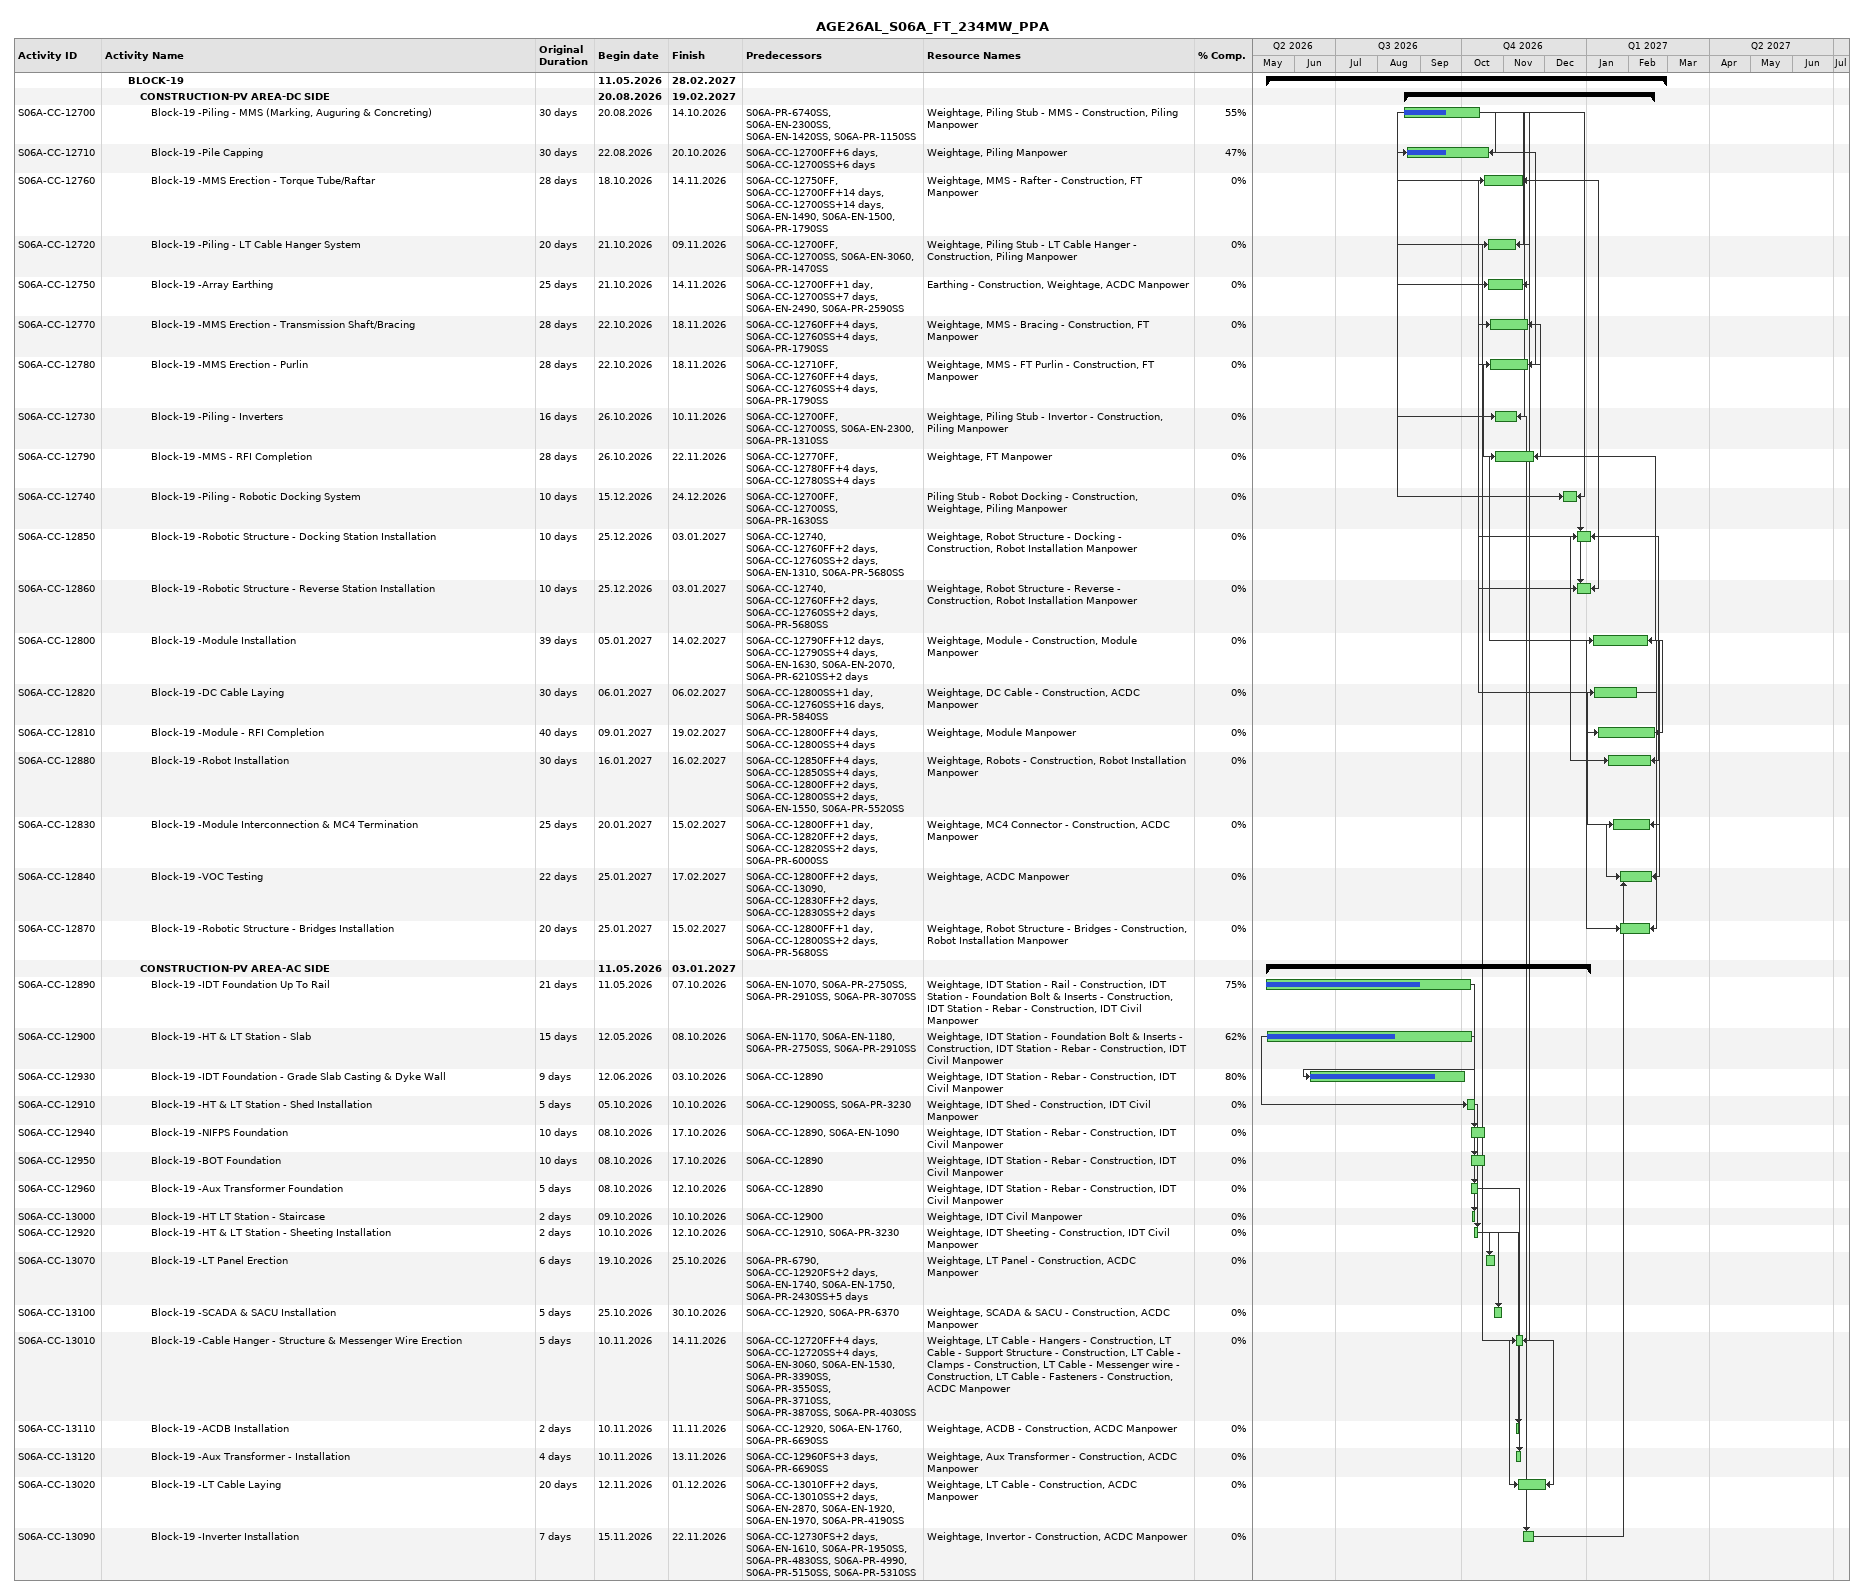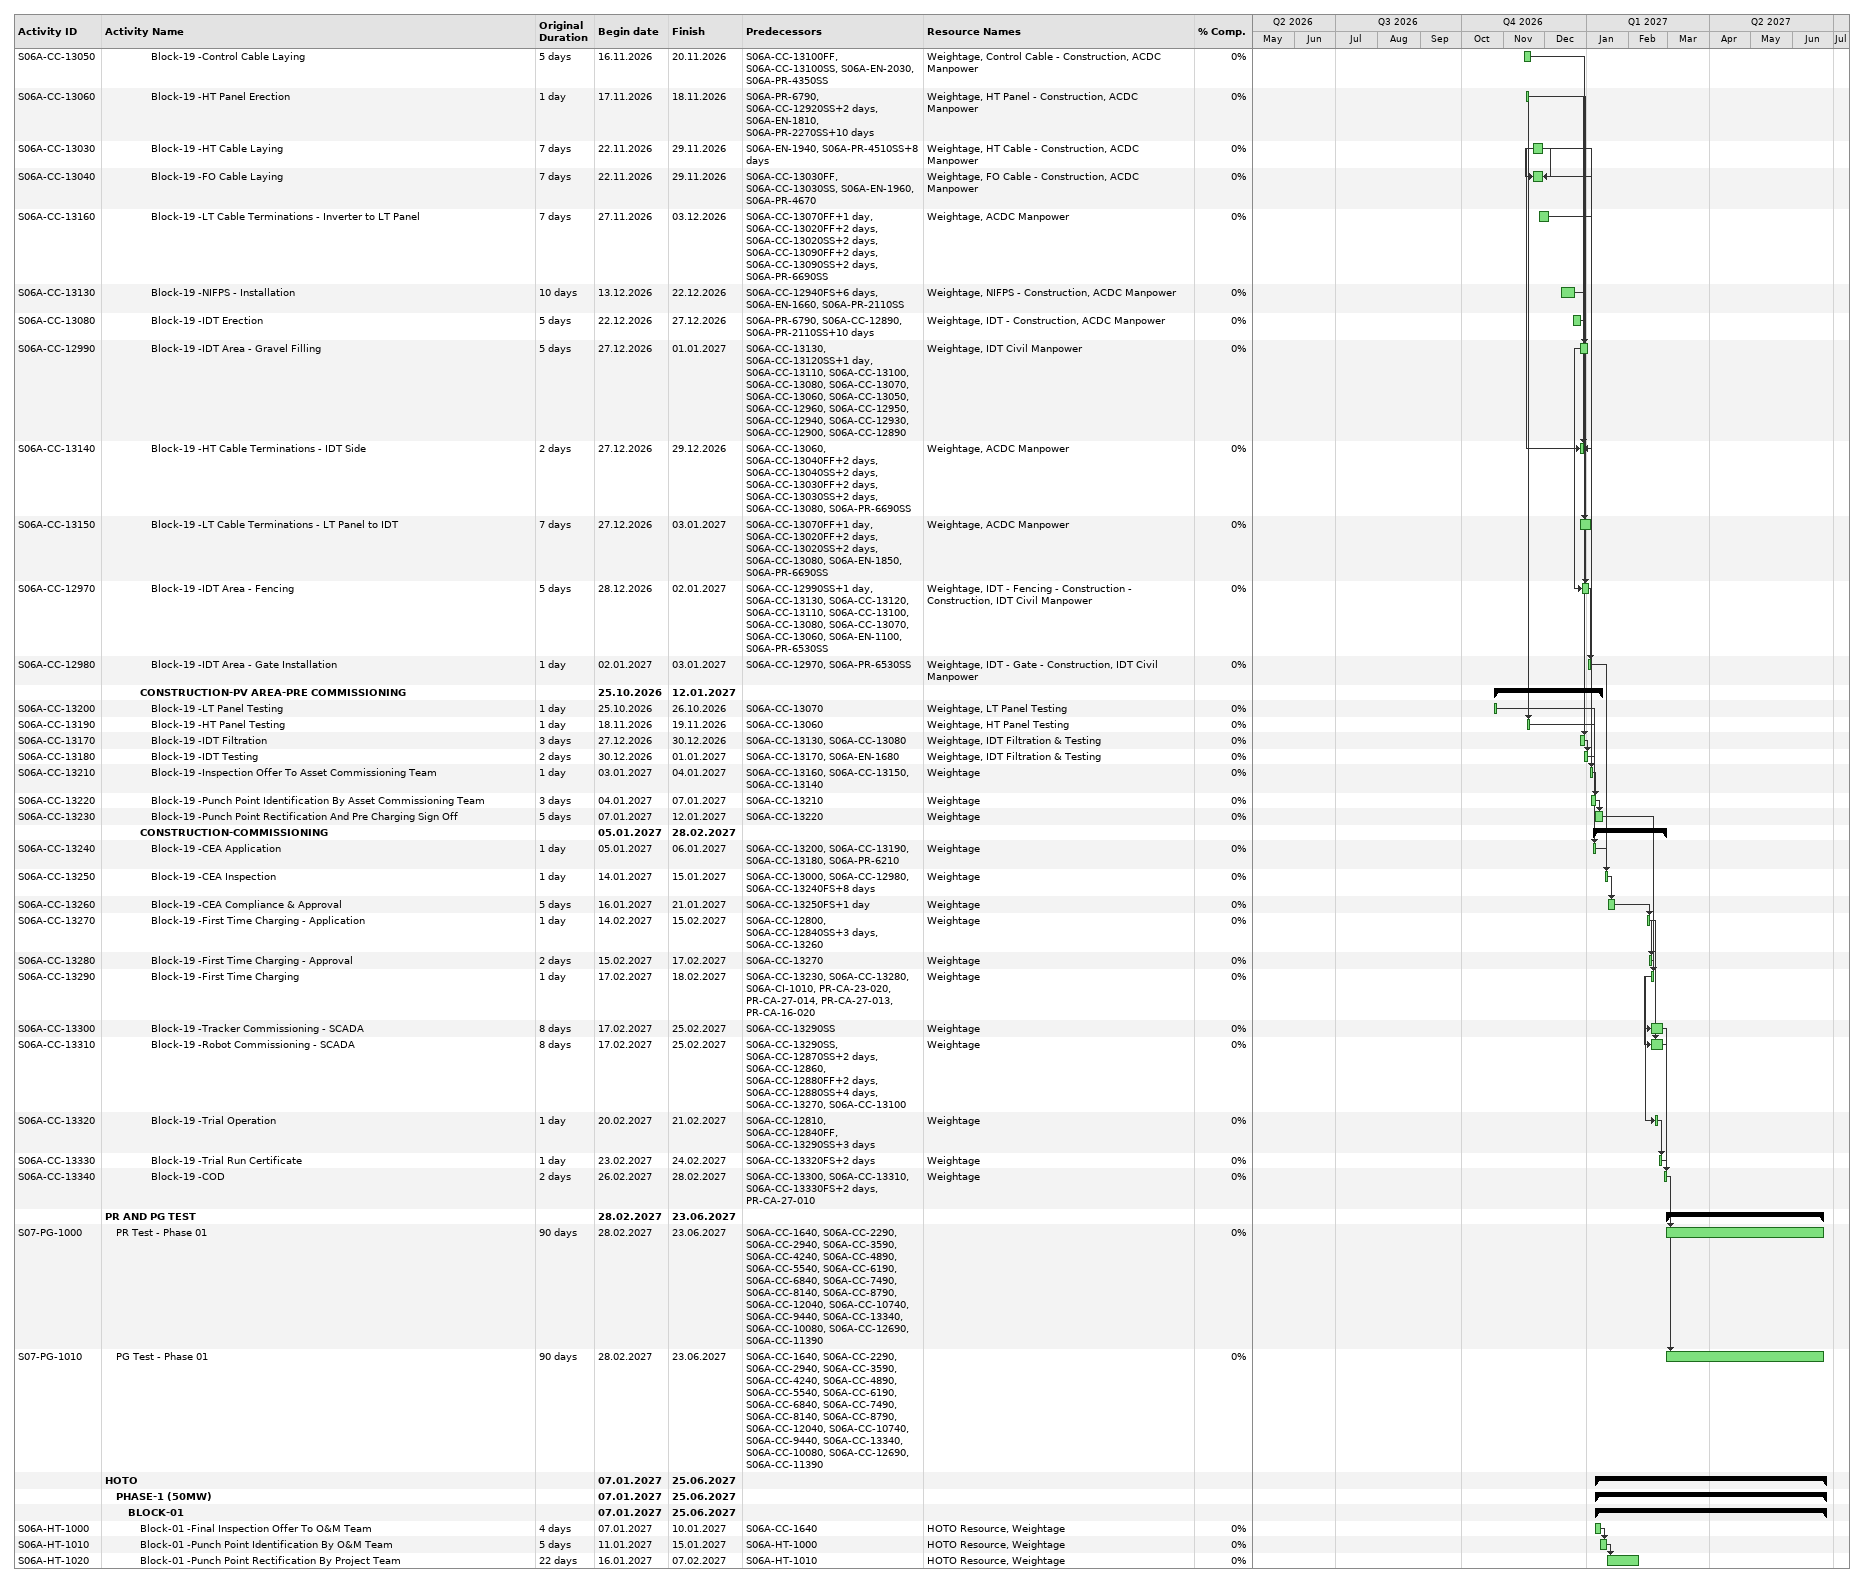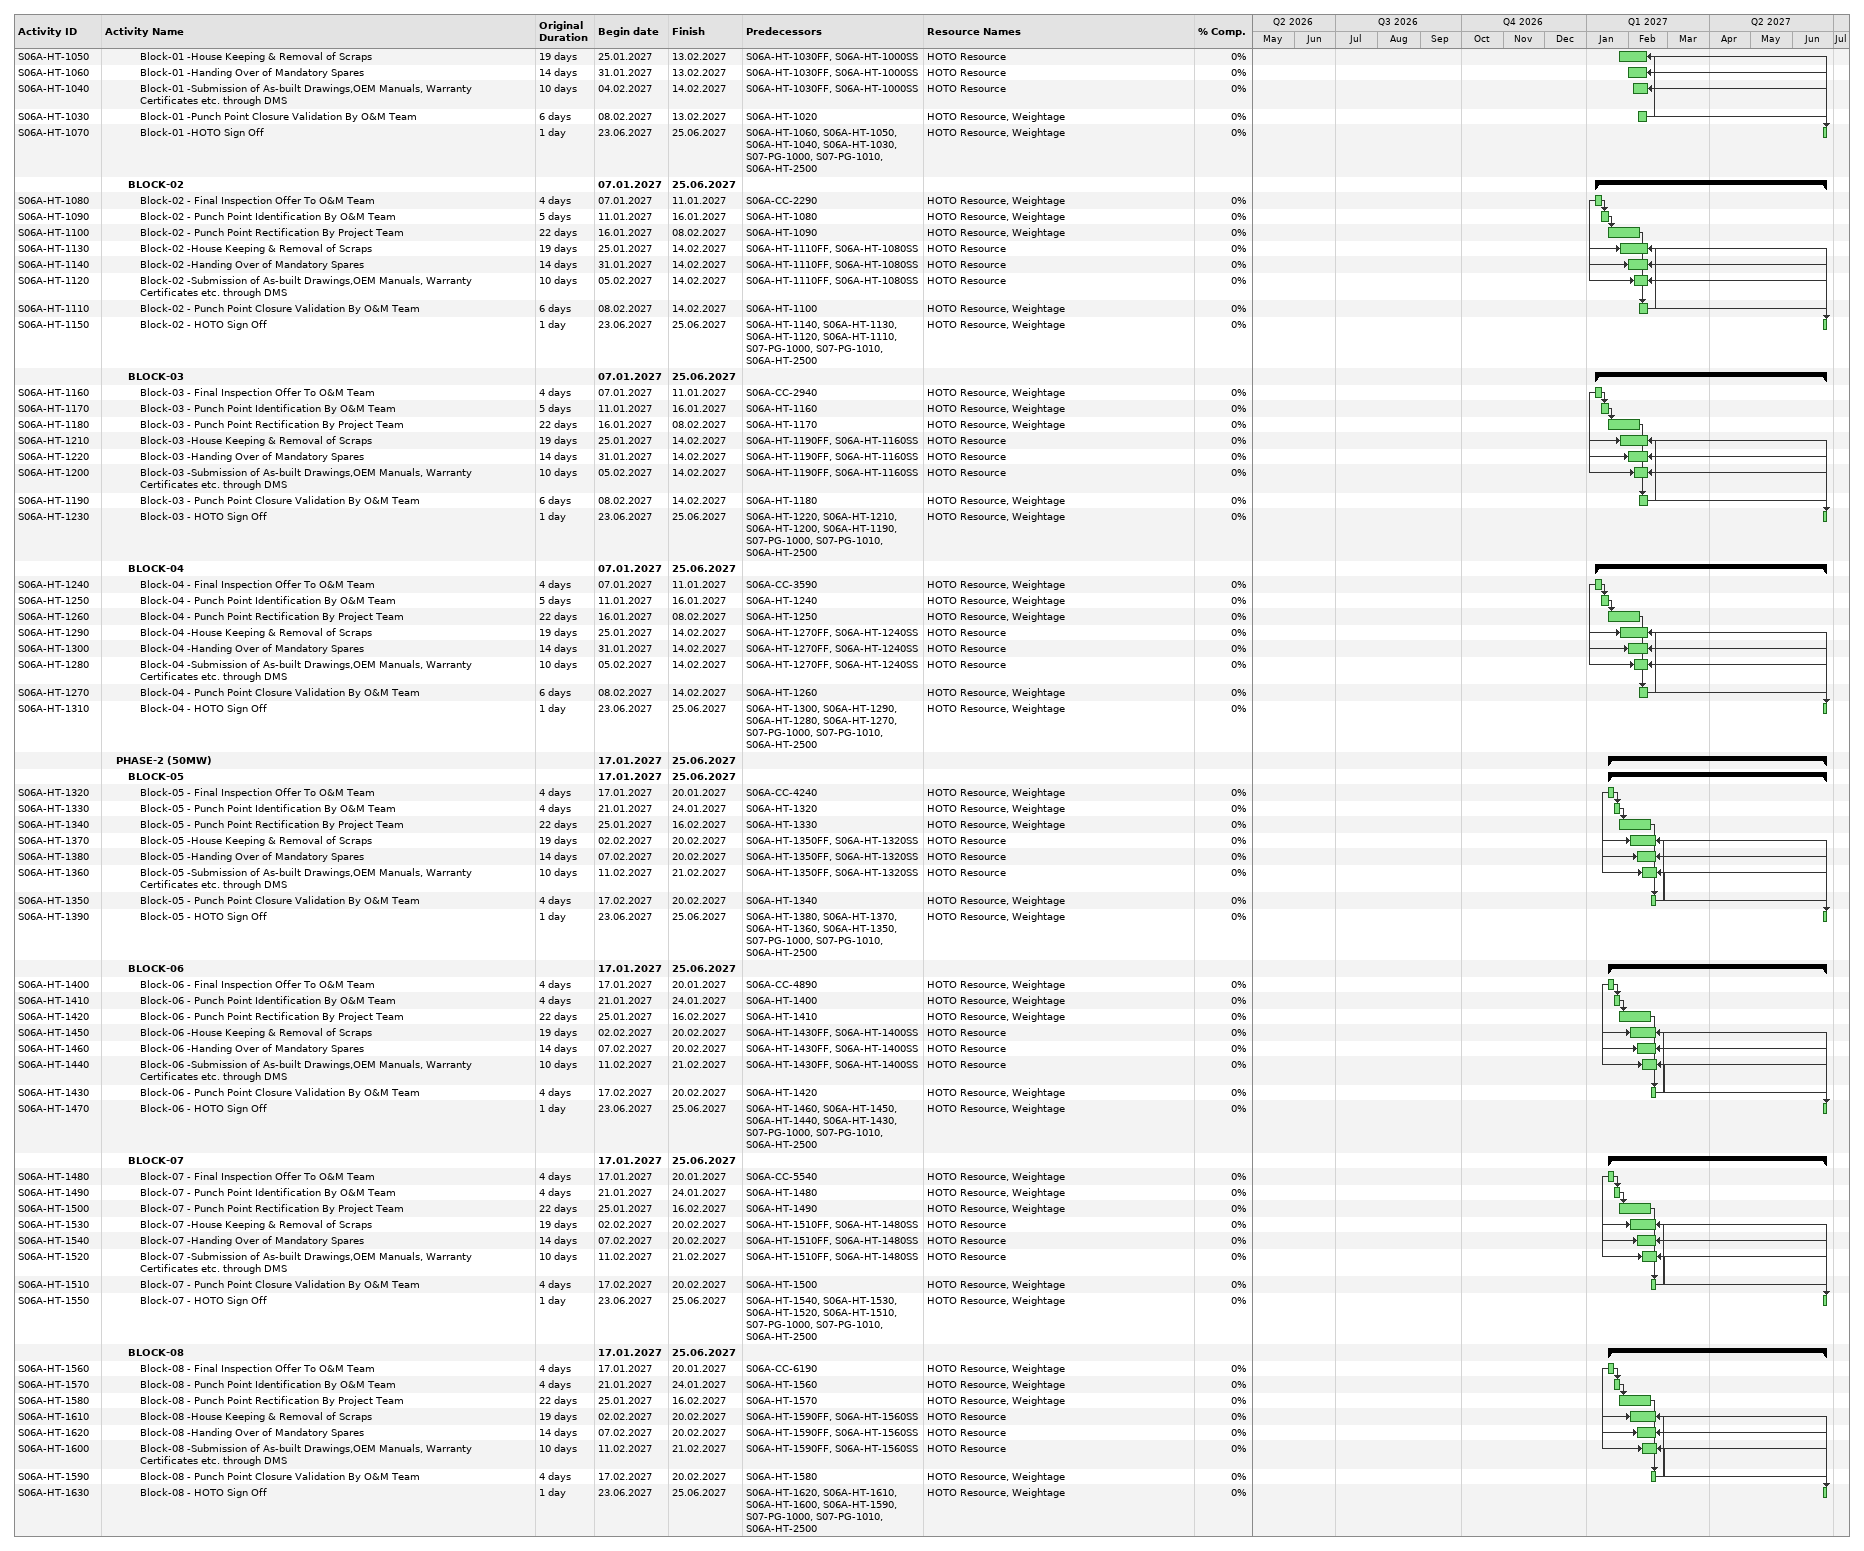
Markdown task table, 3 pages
AGE26AL_S06A_FT_234MW_PPA

| ID | Level | Task | Original duration | Start | Finish | Predecessors | Resources | % complete |
|---|---|---|---|---|---|---|---|---|
|  | 3 | **BLOCK-19** |  | 2026-05-11 | 2027-02-28 |  |  |  |
|  | 4 | **CONSTRUCTION-PV AREA-DC SIDE** |  | 2026-08-20 | 2027-02-19 |  |  |  |
| S06A-CC-12700 | 5 | Block-19 -Piling - MMS (Marking, Auguring & Concreting) | 30d | 2026-08-20 | 2026-10-14 | S06A-PR-6740SS, S06A-EN-2300SS, S06A-EN-1420SS, S06A-PR-1150SS | Weightage, Piling Stub - MMS - Construction, Piling Manpower | 55 |
| S06A-CC-12710 | 5 | Block-19 -Pile Capping | 30d | 2026-08-22 | 2026-10-20 | S06A-CC-12700FF+6d, S06A-CC-12700SS+6d | Weightage, Piling Manpower | 47 |
| S06A-CC-12760 | 5 | Block-19 -MMS Erection - Torque Tube/Raftar | 28d | 2026-10-18 | 2026-11-14 | S06A-CC-12750FF, S06A-CC-12700FF+14d, S06A-CC-12700SS+14d, S06A-EN-1490, S06A-EN-1500, S06A-PR-1790SS | Weightage, MMS - Rafter - Construction, FT Manpower | 0 |
| S06A-CC-12720 | 5 | Block-19 -Piling - LT Cable Hanger System | 20d | 2026-10-21 | 2026-11-09 | S06A-CC-12700FF, S06A-CC-12700SS, S06A-EN-3060, S06A-PR-1470SS | Weightage, Piling Stub - LT Cable Hanger - Construction, Piling Manpower | 0 |
| S06A-CC-12750 | 5 | Block-19 -Array Earthing | 25d | 2026-10-21 | 2026-11-14 | S06A-CC-12700FF+1d, S06A-CC-12700SS+7d, S06A-EN-2490, S06A-PR-2590SS | Earthing - Construction, Weightage, ACDC Manpower | 0 |
| S06A-CC-12770 | 5 | Block-19 -MMS Erection - Transmission Shaft/Bracing | 28d | 2026-10-22 | 2026-11-18 | S06A-CC-12760FF+4d, S06A-CC-12760SS+4d, S06A-PR-1790SS | Weightage, MMS - Bracing - Construction, FT Manpower | 0 |
| S06A-CC-12780 | 5 | Block-19 -MMS Erection - Purlin | 28d | 2026-10-22 | 2026-11-18 | S06A-CC-12710FF, S06A-CC-12760FF+4d, S06A-CC-12760SS+4d, S06A-PR-1790SS | Weightage, MMS - FT Purlin - Construction, FT Manpower | 0 |
| S06A-CC-12730 | 5 | Block-19 -Piling - Inverters | 16d | 2026-10-26 | 2026-11-10 | S06A-CC-12700FF, S06A-CC-12700SS, S06A-EN-2300, S06A-PR-1310SS | Weightage, Piling Stub - Invertor - Construction, Piling Manpower | 0 |
| S06A-CC-12790 | 5 | Block-19 -MMS - RFI Completion | 28d | 2026-10-26 | 2026-11-22 | S06A-CC-12770FF, S06A-CC-12780FF+4d, S06A-CC-12780SS+4d | Weightage, FT Manpower | 0 |
| S06A-CC-12740 | 5 | Block-19 -Piling - Robotic Docking System | 10d | 2026-12-15 | 2026-12-24 | S06A-CC-12700FF, S06A-CC-12700SS, S06A-PR-1630SS | Piling Stub - Robot Docking - Construction, Weightage, Piling Manpower | 0 |
| S06A-CC-12850 | 5 | Block-19 -Robotic Structure - Docking Station Installation | 10d | 2026-12-25 | 2027-01-03 | S06A-CC-12740, S06A-CC-12760FF+2d, S06A-CC-12760SS+2d, S06A-EN-1310, S06A-PR-5680SS | Weightage, Robot Structure - Docking - Construction, Robot Installation Manpower | 0 |
| S06A-CC-12860 | 5 | Block-19 -Robotic Structure - Reverse Station Installation | 10d | 2026-12-25 | 2027-01-03 | S06A-CC-12740, S06A-CC-12760FF+2d, S06A-CC-12760SS+2d, S06A-PR-5680SS | Weightage, Robot Structure - Reverse - Construction, Robot Installation Manpower | 0 |
| S06A-CC-12800 | 5 | Block-19 -Module Installation | 39d | 2027-01-05 | 2027-02-14 | S06A-CC-12790FF+12d, S06A-CC-12790SS+4d, S06A-EN-1630, S06A-EN-2070, S06A-PR-6210SS+2d | Weightage, Module - Construction, Module Manpower | 0 |
| S06A-CC-12820 | 5 | Block-19 -DC Cable Laying | 30d | 2027-01-06 | 2027-02-06 | S06A-CC-12800SS+1d, S06A-CC-12760SS+16d, S06A-PR-5840SS | Weightage, DC Cable - Construction, ACDC Manpower | 0 |
| S06A-CC-12810 | 5 | Block-19 -Module - RFI Completion | 40d | 2027-01-09 | 2027-02-19 | S06A-CC-12800FF+4d, S06A-CC-12800SS+4d | Weightage, Module Manpower | 0 |
| S06A-CC-12880 | 5 | Block-19 -Robot Installation | 30d | 2027-01-16 | 2027-02-16 | S06A-CC-12850FF+4d, S06A-CC-12850SS+4d, S06A-CC-12800FF+2d, S06A-CC-12800SS+2d, S06A-EN-1550, S06A-PR-5520SS | Weightage, Robots - Construction, Robot Installation Manpower | 0 |
| S06A-CC-12830 | 5 | Block-19 -Module Interconnection & MC4 Termination | 25d | 2027-01-20 | 2027-02-15 | S06A-CC-12800FF+1d, S06A-CC-12820FF+2d, S06A-CC-12820SS+2d, S06A-PR-6000SS | Weightage, MC4 Connector - Construction, ACDC Manpower | 0 |
| S06A-CC-12840 | 5 | Block-19 -VOC Testing | 22d | 2027-01-25 | 2027-02-17 | S06A-CC-12800FF+2d, S06A-CC-13090, S06A-CC-12830FF+2d, S06A-CC-12830SS+2d | Weightage, ACDC Manpower | 0 |
| S06A-CC-12870 | 5 | Block-19 -Robotic Structure - Bridges Installation | 20d | 2027-01-25 | 2027-02-15 | S06A-CC-12800FF+1d, S06A-CC-12800SS+2d, S06A-PR-5680SS | Weightage, Robot Structure - Bridges - Construction, Robot Installation Manpower | 0 |
|  | 4 | **CONSTRUCTION-PV AREA-AC SIDE** |  | 2026-05-11 | 2027-01-03 |  |  |  |
| S06A-CC-12890 | 5 | Block-19 -IDT Foundation Up To Rail | 21d | 2026-05-11 | 2026-10-07 | S06A-EN-1070, S06A-PR-2750SS, S06A-PR-2910SS, S06A-PR-3070SS | Weightage, IDT Station - Rail - Construction, IDT Station - Foundation Bolt & Inserts - Construction, IDT Station - Rebar - Construction, IDT Civil Manpower | 75 |
| S06A-CC-12900 | 5 | Block-19 -HT & LT Station - Slab | 15d | 2026-05-12 | 2026-10-08 | S06A-EN-1170, S06A-EN-1180, S06A-PR-2750SS, S06A-PR-2910SS | Weightage, IDT Station - Foundation Bolt & Inserts - Construction, IDT Station - Rebar - Construction, IDT Civil Manpower | 62 |
| S06A-CC-12930 | 5 | Block-19 -IDT Foundation - Grade Slab Casting & Dyke Wall | 9d | 2026-06-12 | 2026-10-03 | S06A-CC-12890 | Weightage, IDT Station - Rebar - Construction, IDT Civil Manpower | 80 |
| S06A-CC-12910 | 5 | Block-19 -HT & LT Station - Shed Installation | 5d | 2026-10-05 | 2026-10-10 | S06A-CC-12900SS, S06A-PR-3230 | Weightage, IDT Shed - Construction, IDT Civil Manpower | 0 |
| S06A-CC-12940 | 5 | Block-19 -NIFPS Foundation | 10d | 2026-10-08 | 2026-10-17 | S06A-CC-12890, S06A-EN-1090 | Weightage, IDT Station - Rebar - Construction, IDT Civil Manpower | 0 |
| S06A-CC-12950 | 5 | Block-19 -BOT Foundation | 10d | 2026-10-08 | 2026-10-17 | S06A-CC-12890 | Weightage, IDT Station - Rebar - Construction, IDT Civil Manpower | 0 |
| S06A-CC-12960 | 5 | Block-19 -Aux Transformer Foundation | 5d | 2026-10-08 | 2026-10-12 | S06A-CC-12890 | Weightage, IDT Station - Rebar - Construction, IDT Civil Manpower | 0 |
| S06A-CC-13000 | 5 | Block-19 -HT LT Station - Staircase | 2d | 2026-10-09 | 2026-10-10 | S06A-CC-12900 | Weightage, IDT Civil Manpower | 0 |
| S06A-CC-12920 | 5 | Block-19 -HT & LT Station - Sheeting Installation | 2d | 2026-10-10 | 2026-10-12 | S06A-CC-12910, S06A-PR-3230 | Weightage, IDT Sheeting - Construction, IDT Civil Manpower | 0 |
| S06A-CC-13070 | 5 | Block-19 -LT Panel Erection | 6d | 2026-10-19 | 2026-10-25 | S06A-PR-6790, S06A-CC-12920FS+2d, S06A-EN-1740, S06A-EN-1750, S06A-PR-2430SS+5d | Weightage, LT Panel - Construction, ACDC Manpower | 0 |
| S06A-CC-13100 | 5 | Block-19 -SCADA & SACU Installation | 5d | 2026-10-25 | 2026-10-30 | S06A-CC-12920, S06A-PR-6370 | Weightage, SCADA & SACU - Construction, ACDC Manpower | 0 |
| S06A-CC-13010 | 5 | Block-19 -Cable Hanger - Structure & Messenger Wire Erection | 5d | 2026-11-10 | 2026-11-14 | S06A-CC-12720FF+4d, S06A-CC-12720SS+4d, S06A-EN-3060, S06A-EN-1530, S06A-PR-3390SS, S06A-PR-3550SS, S06A-PR-3710SS, S06A-PR-3870SS, S06A-PR-4030SS | Weightage, LT Cable - Hangers - Construction, LT Cable - Support Structure - Construction, LT Cable - Clamps - Construction, LT Cable - Messenger wire - Construction, LT Cable - Fasteners - Construction, ACDC Manpower | 0 |
| S06A-CC-13110 | 5 | Block-19 -ACDB Installation | 2d | 2026-11-10 | 2026-11-11 | S06A-CC-12920, S06A-EN-1760, S06A-PR-6690SS | Weightage, ACDB - Construction, ACDC Manpower | 0 |
| S06A-CC-13120 | 5 | Block-19 -Aux Transformer - Installation | 4d | 2026-11-10 | 2026-11-13 | S06A-CC-12960FS+3d, S06A-PR-6690SS | Weightage, Aux Transformer - Construction, ACDC Manpower | 0 |
| S06A-CC-13020 | 5 | Block-19 -LT Cable Laying | 20d | 2026-11-12 | 2026-12-01 | S06A-CC-13010FF+2d, S06A-CC-13010SS+2d, S06A-EN-2870, S06A-EN-1920, S06A-EN-1970, S06A-PR-4190SS | Weightage, LT Cable - Construction, ACDC Manpower | 0 |
| S06A-CC-13090 | 5 | Block-19 -Inverter Installation | 7d | 2026-11-15 | 2026-11-22 | S06A-CC-12730FS+2d, S06A-EN-1610, S06A-PR-1950SS, S06A-PR-4830SS, S06A-PR-4990, S06A-PR-5150SS, S06A-PR-5310SS | Weightage, Invertor - Construction, ACDC Manpower | 0 |
| S06A-CC-13050 | 5 | Block-19 -Control Cable Laying | 5d | 2026-11-16 | 2026-11-20 | S06A-CC-13100FF, S06A-CC-13100SS, S06A-EN-2030, S06A-PR-4350SS | Weightage, Control Cable - Construction, ACDC Manpower | 0 |
| S06A-CC-13060 | 5 | Block-19 -HT Panel Erection | 1d | 2026-11-17 | 2026-11-18 | S06A-PR-6790, S06A-CC-12920SS+2d, S06A-EN-1810, S06A-PR-2270SS+10d | Weightage, HT Panel - Construction, ACDC Manpower | 0 |
| S06A-CC-13030 | 5 | Block-19 -HT Cable Laying | 7d | 2026-11-22 | 2026-11-29 | S06A-EN-1940, S06A-PR-4510SS+8d | Weightage, HT Cable - Construction, ACDC Manpower | 0 |
| S06A-CC-13040 | 5 | Block-19 -FO Cable Laying | 7d | 2026-11-22 | 2026-11-29 | S06A-CC-13030FF, S06A-CC-13030SS, S06A-EN-1960, S06A-PR-4670 | Weightage, FO Cable - Construction, ACDC Manpower | 0 |
| S06A-CC-13160 | 5 | Block-19 -LT Cable Terminations - Inverter to LT Panel | 7d | 2026-11-27 | 2026-12-03 | S06A-CC-13070FF+1d, S06A-CC-13020FF+2d, S06A-CC-13020SS+2d, S06A-CC-13090FF+2d, S06A-CC-13090SS+2d, S06A-PR-6690SS | Weightage, ACDC Manpower | 0 |
| S06A-CC-13130 | 5 | Block-19 -NIFPS - Installation | 10d | 2026-12-13 | 2026-12-22 | S06A-CC-12940FS+6d, S06A-EN-1660, S06A-PR-2110SS | Weightage, NIFPS - Construction, ACDC Manpower | 0 |
| S06A-CC-13080 | 5 | Block-19 -IDT Erection | 5d | 2026-12-22 | 2026-12-27 | S06A-PR-6790, S06A-CC-12890, S06A-PR-2110SS+10d | Weightage, IDT - Construction, ACDC Manpower | 0 |
| S06A-CC-12990 | 5 | Block-19 -IDT Area - Gravel Filling | 5d | 2026-12-27 | 2027-01-01 | S06A-CC-13130, S06A-CC-13120SS+1d, S06A-CC-13110, S06A-CC-13100, S06A-CC-13080, S06A-CC-13070, S06A-CC-13060, S06A-CC-13050, S06A-CC-12960, S06A-CC-12950, S06A-CC-12940, S06A-CC-12930, S06A-CC-12900, S06A-CC-12890 | Weightage, IDT Civil Manpower | 0 |
| S06A-CC-13140 | 5 | Block-19 -HT Cable Terminations - IDT Side | 2d | 2026-12-27 | 2026-12-29 | S06A-CC-13060, S06A-CC-13040FF+2d, S06A-CC-13040SS+2d, S06A-CC-13030FF+2d, S06A-CC-13030SS+2d, S06A-CC-13080, S06A-PR-6690SS | Weightage, ACDC Manpower | 0 |
| S06A-CC-13150 | 5 | Block-19 -LT Cable Terminations - LT Panel to IDT | 7d | 2026-12-27 | 2027-01-03 | S06A-CC-13070FF+1d, S06A-CC-13020FF+2d, S06A-CC-13020SS+2d, S06A-CC-13080, S06A-EN-1850, S06A-PR-6690SS | Weightage, ACDC Manpower | 0 |
| S06A-CC-12970 | 5 | Block-19 -IDT Area - Fencing | 5d | 2026-12-28 | 2027-01-02 | S06A-CC-12990SS+1d, S06A-CC-13130, S06A-CC-13120, S06A-CC-13110, S06A-CC-13100, S06A-CC-13080, S06A-CC-13070, S06A-CC-13060, S06A-EN-1100, S06A-PR-6530SS | Weightage, IDT - Fencing - Construction - Construction, IDT Civil Manpower | 0 |
| S06A-CC-12980 | 5 | Block-19 -IDT Area - Gate Installation | 1d | 2027-01-02 | 2027-01-03 | S06A-CC-12970, S06A-PR-6530SS | Weightage, IDT - Gate - Construction, IDT Civil Manpower | 0 |
|  | 4 | **CONSTRUCTION-PV AREA-PRE COMMISSIONING** |  | 2026-10-25 | 2027-01-12 |  |  |  |
| S06A-CC-13200 | 5 | Block-19 -LT Panel Testing | 1d | 2026-10-25 | 2026-10-26 | S06A-CC-13070 | Weightage, LT Panel Testing | 0 |
| S06A-CC-13190 | 5 | Block-19 -HT Panel Testing | 1d | 2026-11-18 | 2026-11-19 | S06A-CC-13060 | Weightage, HT Panel Testing | 0 |
| S06A-CC-13170 | 5 | Block-19 -IDT Filtration | 3d | 2026-12-27 | 2026-12-30 | S06A-CC-13130, S06A-CC-13080 | Weightage, IDT Filtration & Testing | 0 |
| S06A-CC-13180 | 5 | Block-19 -IDT Testing | 2d | 2026-12-30 | 2027-01-01 | S06A-CC-13170, S06A-EN-1680 | Weightage, IDT Filtration & Testing | 0 |
| S06A-CC-13210 | 5 | Block-19 -Inspection Offer To Asset Commissioning Team | 1d | 2027-01-03 | 2027-01-04 | S06A-CC-13160, S06A-CC-13150, S06A-CC-13140 | Weightage | 0 |
| S06A-CC-13220 | 5 | Block-19 -Punch Point Identification By Asset Commissioning Team | 3d | 2027-01-04 | 2027-01-07 | S06A-CC-13210 | Weightage | 0 |
| S06A-CC-13230 | 5 | Block-19 -Punch Point Rectification And Pre Charging Sign Off | 5d | 2027-01-07 | 2027-01-12 | S06A-CC-13220 | Weightage | 0 |
|  | 4 | **CONSTRUCTION-COMMISSIONING** |  | 2027-01-05 | 2027-02-28 |  |  |  |
| S06A-CC-13240 | 5 | Block-19 -CEA Application | 1d | 2027-01-05 | 2027-01-06 | S06A-CC-13200, S06A-CC-13190, S06A-CC-13180, S06A-PR-6210 | Weightage | 0 |
| S06A-CC-13250 | 5 | Block-19 -CEA Inspection | 1d | 2027-01-14 | 2027-01-15 | S06A-CC-13000, S06A-CC-12980, S06A-CC-13240FS+8d | Weightage | 0 |
| S06A-CC-13260 | 5 | Block-19 -CEA Compliance & Approval | 5d | 2027-01-16 | 2027-01-21 | S06A-CC-13250FS+1d | Weightage | 0 |
| S06A-CC-13270 | 5 | Block-19 -First Time Charging - Application | 1d | 2027-02-14 | 2027-02-15 | S06A-CC-12800, S06A-CC-12840SS+3d, S06A-CC-13260 | Weightage | 0 |
| S06A-CC-13280 | 5 | Block-19 -First Time Charging - Approval | 2d | 2027-02-15 | 2027-02-17 | S06A-CC-13270 | Weightage | 0 |
| S06A-CC-13290 | 5 | Block-19 -First Time Charging | 1d | 2027-02-17 | 2027-02-18 | S06A-CC-13230, S06A-CC-13280, S06A-CI-1010, PR-CA-23-020, PR-CA-27-014, PR-CA-27-013, PR-CA-16-020 | Weightage | 0 |
| S06A-CC-13300 | 5 | Block-19 -Tracker Commissioning - SCADA | 8d | 2027-02-17 | 2027-02-25 | S06A-CC-13290SS | Weightage | 0 |
| S06A-CC-13310 | 5 | Block-19 -Robot Commissioning - SCADA | 8d | 2027-02-17 | 2027-02-25 | S06A-CC-13290SS, S06A-CC-12870SS+2d, S06A-CC-12860, S06A-CC-12880FF+2d, S06A-CC-12880SS+4d, S06A-CC-13270, S06A-CC-13100 | Weightage | 0 |
| S06A-CC-13320 | 5 | Block-19 -Trial Operation | 1d | 2027-02-20 | 2027-02-21 | S06A-CC-12810, S06A-CC-12840FF, S06A-CC-13290SS+3d | Weightage | 0 |
| S06A-CC-13330 | 5 | Block-19 -Trial Run Certificate | 1d | 2027-02-23 | 2027-02-24 | S06A-CC-13320FS+2d | Weightage | 0 |
| S06A-CC-13340 | 5 | Block-19 -COD | 2d | 2027-02-26 | 2027-02-28 | S06A-CC-13300, S06A-CC-13310, S06A-CC-13330FS+2d, PR-CA-27-010 | Weightage | 0 |
|  | 1 | **PR AND PG TEST** |  | 2027-02-28 | 2027-06-23 |  |  |  |
| S07-PG-1000 | 2 | PR Test - Phase 01 | 90d | 2027-02-28 | 2027-06-23 | S06A-CC-1640, S06A-CC-2290, S06A-CC-2940, S06A-CC-3590, S06A-CC-4240, S06A-CC-4890, S06A-CC-5540, S06A-CC-6190, S06A-CC-6840, S06A-CC-7490, S06A-CC-8140, S06A-CC-8790, S06A-CC-12040, S06A-CC-10740, S06A-CC-9440, S06A-CC-13340, S06A-CC-10080, S06A-CC-12690, S06A-CC-11390 |  | 0 |
| S07-PG-1010 | 2 | PG Test - Phase 01 | 90d | 2027-02-28 | 2027-06-23 | S06A-CC-1640, S06A-CC-2290, S06A-CC-2940, S06A-CC-3590, S06A-CC-4240, S06A-CC-4890, S06A-CC-5540, S06A-CC-6190, S06A-CC-6840, S06A-CC-7490, S06A-CC-8140, S06A-CC-8790, S06A-CC-12040, S06A-CC-10740, S06A-CC-9440, S06A-CC-13340, S06A-CC-10080, S06A-CC-12690, S06A-CC-11390 |  | 0 |
|  | 1 | **HOTO** |  | 2027-01-07 | 2027-06-25 |  |  |  |
|  | 2 | **PHASE-1 (50MW)** |  | 2027-01-07 | 2027-06-25 |  |  |  |
|  | 3 | **BLOCK-01** |  | 2027-01-07 | 2027-06-25 |  |  |  |
| S06A-HT-1000 | 4 | Block-01 -Final Inspection Offer To O&M Team | 4d | 2027-01-07 | 2027-01-10 | S06A-CC-1640 | HOTO Resource, Weightage | 0 |
| S06A-HT-1010 | 4 | Block-01 -Punch Point Identification By O&M Team | 5d | 2027-01-11 | 2027-01-15 | S06A-HT-1000 | HOTO Resource, Weightage | 0 |
| S06A-HT-1020 | 4 | Block-01 -Punch Point Rectification By Project Team | 22d | 2027-01-16 | 2027-02-07 | S06A-HT-1010 | HOTO Resource, Weightage | 0 |
| S06A-HT-1050 | 4 | Block-01 -House Keeping & Removal of Scraps | 19d | 2027-01-25 | 2027-02-13 | S06A-HT-1030FF, S06A-HT-1000SS | HOTO Resource | 0 |
| S06A-HT-1060 | 4 | Block-01 -Handing Over of Mandatory Spares | 14d | 2027-01-31 | 2027-02-13 | S06A-HT-1030FF, S06A-HT-1000SS | HOTO Resource | 0 |
| S06A-HT-1040 | 4 | Block-01 -Submission of As-built Drawings,OEM Manuals, Warranty Certificates etc. through DMS | 10d | 2027-02-04 | 2027-02-14 | S06A-HT-1030FF, S06A-HT-1000SS | HOTO Resource | 0 |
| S06A-HT-1030 | 4 | Block-01 -Punch Point Closure Validation By O&M Team | 6d | 2027-02-08 | 2027-02-13 | S06A-HT-1020 | HOTO Resource, Weightage | 0 |
| S06A-HT-1070 | 4 | Block-01 -HOTO Sign Off | 1d | 2027-06-23 | 2027-06-25 | S06A-HT-1060, S06A-HT-1050, S06A-HT-1040, S06A-HT-1030, S07-PG-1000, S07-PG-1010, S06A-HT-2500 | HOTO Resource, Weightage | 0 |
|  | 3 | **BLOCK-02** |  | 2027-01-07 | 2027-06-25 |  |  |  |
| S06A-HT-1080 | 4 | Block-02 - Final Inspection Offer To O&M Team | 4d | 2027-01-07 | 2027-01-11 | S06A-CC-2290 | HOTO Resource, Weightage | 0 |
| S06A-HT-1090 | 4 | Block-02 - Punch Point Identification By O&M Team | 5d | 2027-01-11 | 2027-01-16 | S06A-HT-1080 | HOTO Resource, Weightage | 0 |
| S06A-HT-1100 | 4 | Block-02 - Punch Point Rectification By Project Team | 22d | 2027-01-16 | 2027-02-08 | S06A-HT-1090 | HOTO Resource, Weightage | 0 |
| S06A-HT-1130 | 4 | Block-02 -House Keeping & Removal of Scraps | 19d | 2027-01-25 | 2027-02-14 | S06A-HT-1110FF, S06A-HT-1080SS | HOTO Resource | 0 |
| S06A-HT-1140 | 4 | Block-02 -Handing Over of Mandatory Spares | 14d | 2027-01-31 | 2027-02-14 | S06A-HT-1110FF, S06A-HT-1080SS | HOTO Resource | 0 |
| S06A-HT-1120 | 4 | Block-02 -Submission of As-built Drawings,OEM Manuals, Warranty Certificates etc. through DMS | 10d | 2027-02-05 | 2027-02-14 | S06A-HT-1110FF, S06A-HT-1080SS | HOTO Resource | 0 |
| S06A-HT-1110 | 4 | Block-02 - Punch Point Closure Validation By O&M Team | 6d | 2027-02-08 | 2027-02-14 | S06A-HT-1100 | HOTO Resource, Weightage | 0 |
| S06A-HT-1150 | 4 | Block-02 - HOTO Sign Off | 1d | 2027-06-23 | 2027-06-25 | S06A-HT-1140, S06A-HT-1130, S06A-HT-1120, S06A-HT-1110, S07-PG-1000, S07-PG-1010, S06A-HT-2500 | HOTO Resource, Weightage | 0 |
|  | 3 | **BLOCK-03** |  | 2027-01-07 | 2027-06-25 |  |  |  |
| S06A-HT-1160 | 4 | Block-03 - Final Inspection Offer To O&M Team | 4d | 2027-01-07 | 2027-01-11 | S06A-CC-2940 | HOTO Resource, Weightage | 0 |
| S06A-HT-1170 | 4 | Block-03 - Punch Point Identification By O&M Team | 5d | 2027-01-11 | 2027-01-16 | S06A-HT-1160 | HOTO Resource, Weightage | 0 |
| S06A-HT-1180 | 4 | Block-03 - Punch Point Rectification By Project Team | 22d | 2027-01-16 | 2027-02-08 | S06A-HT-1170 | HOTO Resource, Weightage | 0 |
| S06A-HT-1210 | 4 | Block-03 -House Keeping & Removal of Scraps | 19d | 2027-01-25 | 2027-02-14 | S06A-HT-1190FF, S06A-HT-1160SS | HOTO Resource | 0 |
| S06A-HT-1220 | 4 | Block-03 -Handing Over of Mandatory Spares | 14d | 2027-01-31 | 2027-02-14 | S06A-HT-1190FF, S06A-HT-1160SS | HOTO Resource | 0 |
| S06A-HT-1200 | 4 | Block-03 -Submission of As-built Drawings,OEM Manuals, Warranty Certificates etc. through DMS | 10d | 2027-02-05 | 2027-02-14 | S06A-HT-1190FF, S06A-HT-1160SS | HOTO Resource | 0 |
| S06A-HT-1190 | 4 | Block-03 - Punch Point Closure Validation By O&M Team | 6d | 2027-02-08 | 2027-02-14 | S06A-HT-1180 | HOTO Resource, Weightage | 0 |
| S06A-HT-1230 | 4 | Block-03 - HOTO Sign Off | 1d | 2027-06-23 | 2027-06-25 | S06A-HT-1220, S06A-HT-1210, S06A-HT-1200, S06A-HT-1190, S07-PG-1000, S07-PG-1010, S06A-HT-2500 | HOTO Resource, Weightage | 0 |
|  | 3 | **BLOCK-04** |  | 2027-01-07 | 2027-06-25 |  |  |  |
| S06A-HT-1240 | 4 | Block-04 - Final Inspection Offer To O&M Team | 4d | 2027-01-07 | 2027-01-11 | S06A-CC-3590 | HOTO Resource, Weightage | 0 |
| S06A-HT-1250 | 4 | Block-04 - Punch Point Identification By O&M Team | 5d | 2027-01-11 | 2027-01-16 | S06A-HT-1240 | HOTO Resource, Weightage | 0 |
| S06A-HT-1260 | 4 | Block-04 - Punch Point Rectification By Project Team | 22d | 2027-01-16 | 2027-02-08 | S06A-HT-1250 | HOTO Resource, Weightage | 0 |
| S06A-HT-1290 | 4 | Block-04 -House Keeping & Removal of Scraps | 19d | 2027-01-25 | 2027-02-14 | S06A-HT-1270FF, S06A-HT-1240SS | HOTO Resource | 0 |
| S06A-HT-1300 | 4 | Block-04 -Handing Over of Mandatory Spares | 14d | 2027-01-31 | 2027-02-14 | S06A-HT-1270FF, S06A-HT-1240SS | HOTO Resource | 0 |
| S06A-HT-1280 | 4 | Block-04 -Submission of As-built Drawings,OEM Manuals, Warranty Certificates etc. through DMS | 10d | 2027-02-05 | 2027-02-14 | S06A-HT-1270FF, S06A-HT-1240SS | HOTO Resource | 0 |
| S06A-HT-1270 | 4 | Block-04 - Punch Point Closure Validation By O&M Team | 6d | 2027-02-08 | 2027-02-14 | S06A-HT-1260 | HOTO Resource, Weightage | 0 |
| S06A-HT-1310 | 4 | Block-04 - HOTO Sign Off | 1d | 2027-06-23 | 2027-06-25 | S06A-HT-1300, S06A-HT-1290, S06A-HT-1280, S06A-HT-1270, S07-PG-1000, S07-PG-1010, S06A-HT-2500 | HOTO Resource, Weightage | 0 |
|  | 2 | **PHASE-2 (50MW)** |  | 2027-01-17 | 2027-06-25 |  |  |  |
|  | 3 | **BLOCK-05** |  | 2027-01-17 | 2027-06-25 |  |  |  |
| S06A-HT-1320 | 4 | Block-05 - Final Inspection Offer To O&M Team | 4d | 2027-01-17 | 2027-01-20 | S06A-CC-4240 | HOTO Resource, Weightage | 0 |
| S06A-HT-1330 | 4 | Block-05 - Punch Point Identification By O&M Team | 4d | 2027-01-21 | 2027-01-24 | S06A-HT-1320 | HOTO Resource, Weightage | 0 |
| S06A-HT-1340 | 4 | Block-05 - Punch Point Rectification By Project Team | 22d | 2027-01-25 | 2027-02-16 | S06A-HT-1330 | HOTO Resource, Weightage | 0 |
| S06A-HT-1370 | 4 | Block-05 -House Keeping & Removal of Scraps | 19d | 2027-02-02 | 2027-02-20 | S06A-HT-1350FF, S06A-HT-1320SS | HOTO Resource | 0 |
| S06A-HT-1380 | 4 | Block-05 -Handing Over of Mandatory Spares | 14d | 2027-02-07 | 2027-02-20 | S06A-HT-1350FF, S06A-HT-1320SS | HOTO Resource | 0 |
| S06A-HT-1360 | 4 | Block-05 -Submission of As-built Drawings,OEM Manuals, Warranty Certificates etc. through DMS | 10d | 2027-02-11 | 2027-02-21 | S06A-HT-1350FF, S06A-HT-1320SS | HOTO Resource | 0 |
| S06A-HT-1350 | 4 | Block-05 - Punch Point Closure Validation By O&M Team | 4d | 2027-02-17 | 2027-02-20 | S06A-HT-1340 | HOTO Resource, Weightage | 0 |
| S06A-HT-1390 | 4 | Block-05 - HOTO Sign Off | 1d | 2027-06-23 | 2027-06-25 | S06A-HT-1380, S06A-HT-1370, S06A-HT-1360, S06A-HT-1350, S07-PG-1000, S07-PG-1010, S06A-HT-2500 | HOTO Resource, Weightage | 0 |
|  | 3 | **BLOCK-06** |  | 2027-01-17 | 2027-06-25 |  |  |  |
| S06A-HT-1400 | 4 | Block-06 - Final Inspection Offer To O&M Team | 4d | 2027-01-17 | 2027-01-20 | S06A-CC-4890 | HOTO Resource, Weightage | 0 |
| S06A-HT-1410 | 4 | Block-06 - Punch Point Identification By O&M Team | 4d | 2027-01-21 | 2027-01-24 | S06A-HT-1400 | HOTO Resource, Weightage | 0 |
| S06A-HT-1420 | 4 | Block-06 - Punch Point Rectification By Project Team | 22d | 2027-01-25 | 2027-02-16 | S06A-HT-1410 | HOTO Resource, Weightage | 0 |
| S06A-HT-1450 | 4 | Block-06 -House Keeping & Removal of Scraps | 19d | 2027-02-02 | 2027-02-20 | S06A-HT-1430FF, S06A-HT-1400SS | HOTO Resource | 0 |
| S06A-HT-1460 | 4 | Block-06 -Handing Over of Mandatory Spares | 14d | 2027-02-07 | 2027-02-20 | S06A-HT-1430FF, S06A-HT-1400SS | HOTO Resource | 0 |
| S06A-HT-1440 | 4 | Block-06 -Submission of As-built Drawings,OEM Manuals, Warranty Certificates etc. through DMS | 10d | 2027-02-11 | 2027-02-21 | S06A-HT-1430FF, S06A-HT-1400SS | HOTO Resource | 0 |
| S06A-HT-1430 | 4 | Block-06 - Punch Point Closure Validation By O&M Team | 4d | 2027-02-17 | 2027-02-20 | S06A-HT-1420 | HOTO Resource, Weightage | 0 |
| S06A-HT-1470 | 4 | Block-06 - HOTO Sign Off | 1d | 2027-06-23 | 2027-06-25 | S06A-HT-1460, S06A-HT-1450, S06A-HT-1440, S06A-HT-1430, S07-PG-1000, S07-PG-1010, S06A-HT-2500 | HOTO Resource, Weightage | 0 |
|  | 3 | **BLOCK-07** |  | 2027-01-17 | 2027-06-25 |  |  |  |
| S06A-HT-1480 | 4 | Block-07 - Final Inspection Offer To O&M Team | 4d | 2027-01-17 | 2027-01-20 | S06A-CC-5540 | HOTO Resource, Weightage | 0 |
| S06A-HT-1490 | 4 | Block-07 - Punch Point Identification By O&M Team | 4d | 2027-01-21 | 2027-01-24 | S06A-HT-1480 | HOTO Resource, Weightage | 0 |
| S06A-HT-1500 | 4 | Block-07 - Punch Point Rectification By Project Team | 22d | 2027-01-25 | 2027-02-16 | S06A-HT-1490 | HOTO Resource, Weightage | 0 |
| S06A-HT-1530 | 4 | Block-07 -House Keeping & Removal of Scraps | 19d | 2027-02-02 | 2027-02-20 | S06A-HT-1510FF, S06A-HT-1480SS | HOTO Resource | 0 |
| S06A-HT-1540 | 4 | Block-07 -Handing Over of Mandatory Spares | 14d | 2027-02-07 | 2027-02-20 | S06A-HT-1510FF, S06A-HT-1480SS | HOTO Resource | 0 |
| S06A-HT-1520 | 4 | Block-07 -Submission of As-built Drawings,OEM Manuals, Warranty Certificates etc. through DMS | 10d | 2027-02-11 | 2027-02-21 | S06A-HT-1510FF, S06A-HT-1480SS | HOTO Resource | 0 |
| S06A-HT-1510 | 4 | Block-07 - Punch Point Closure Validation By O&M Team | 4d | 2027-02-17 | 2027-02-20 | S06A-HT-1500 | HOTO Resource, Weightage | 0 |
| S06A-HT-1550 | 4 | Block-07 - HOTO Sign Off | 1d | 2027-06-23 | 2027-06-25 | S06A-HT-1540, S06A-HT-1530, S06A-HT-1520, S06A-HT-1510, S07-PG-1000, S07-PG-1010, S06A-HT-2500 | HOTO Resource, Weightage | 0 |
|  | 3 | **BLOCK-08** |  | 2027-01-17 | 2027-06-25 |  |  |  |
| S06A-HT-1560 | 4 | Block-08 - Final Inspection Offer To O&M Team | 4d | 2027-01-17 | 2027-01-20 | S06A-CC-6190 | HOTO Resource, Weightage | 0 |
| S06A-HT-1570 | 4 | Block-08 - Punch Point Identification By O&M Team | 4d | 2027-01-21 | 2027-01-24 | S06A-HT-1560 | HOTO Resource, Weightage | 0 |
| S06A-HT-1580 | 4 | Block-08 - Punch Point Rectification By Project Team | 22d | 2027-01-25 | 2027-02-16 | S06A-HT-1570 | HOTO Resource, Weightage | 0 |
| S06A-HT-1610 | 4 | Block-08 -House Keeping & Removal of Scraps | 19d | 2027-02-02 | 2027-02-20 | S06A-HT-1590FF, S06A-HT-1560SS | HOTO Resource | 0 |
| S06A-HT-1620 | 4 | Block-08 -Handing Over of Mandatory Spares | 14d | 2027-02-07 | 2027-02-20 | S06A-HT-1590FF, S06A-HT-1560SS | HOTO Resource | 0 |
| S06A-HT-1600 | 4 | Block-08 -Submission of As-built Drawings,OEM Manuals, Warranty Certificates etc. through DMS | 10d | 2027-02-11 | 2027-02-21 | S06A-HT-1590FF, S06A-HT-1560SS | HOTO Resource | 0 |
| S06A-HT-1590 | 4 | Block-08 - Punch Point Closure Validation By O&M Team | 4d | 2027-02-17 | 2027-02-20 | S06A-HT-1580 | HOTO Resource, Weightage | 0 |
| S06A-HT-1630 | 4 | Block-08 - HOTO Sign Off | 1d | 2027-06-23 | 2027-06-25 | S06A-HT-1620, S06A-HT-1610, S06A-HT-1600, S06A-HT-1590, S07-PG-1000, S07-PG-1010, S06A-HT-2500 | HOTO Resource, Weightage | 0 |
